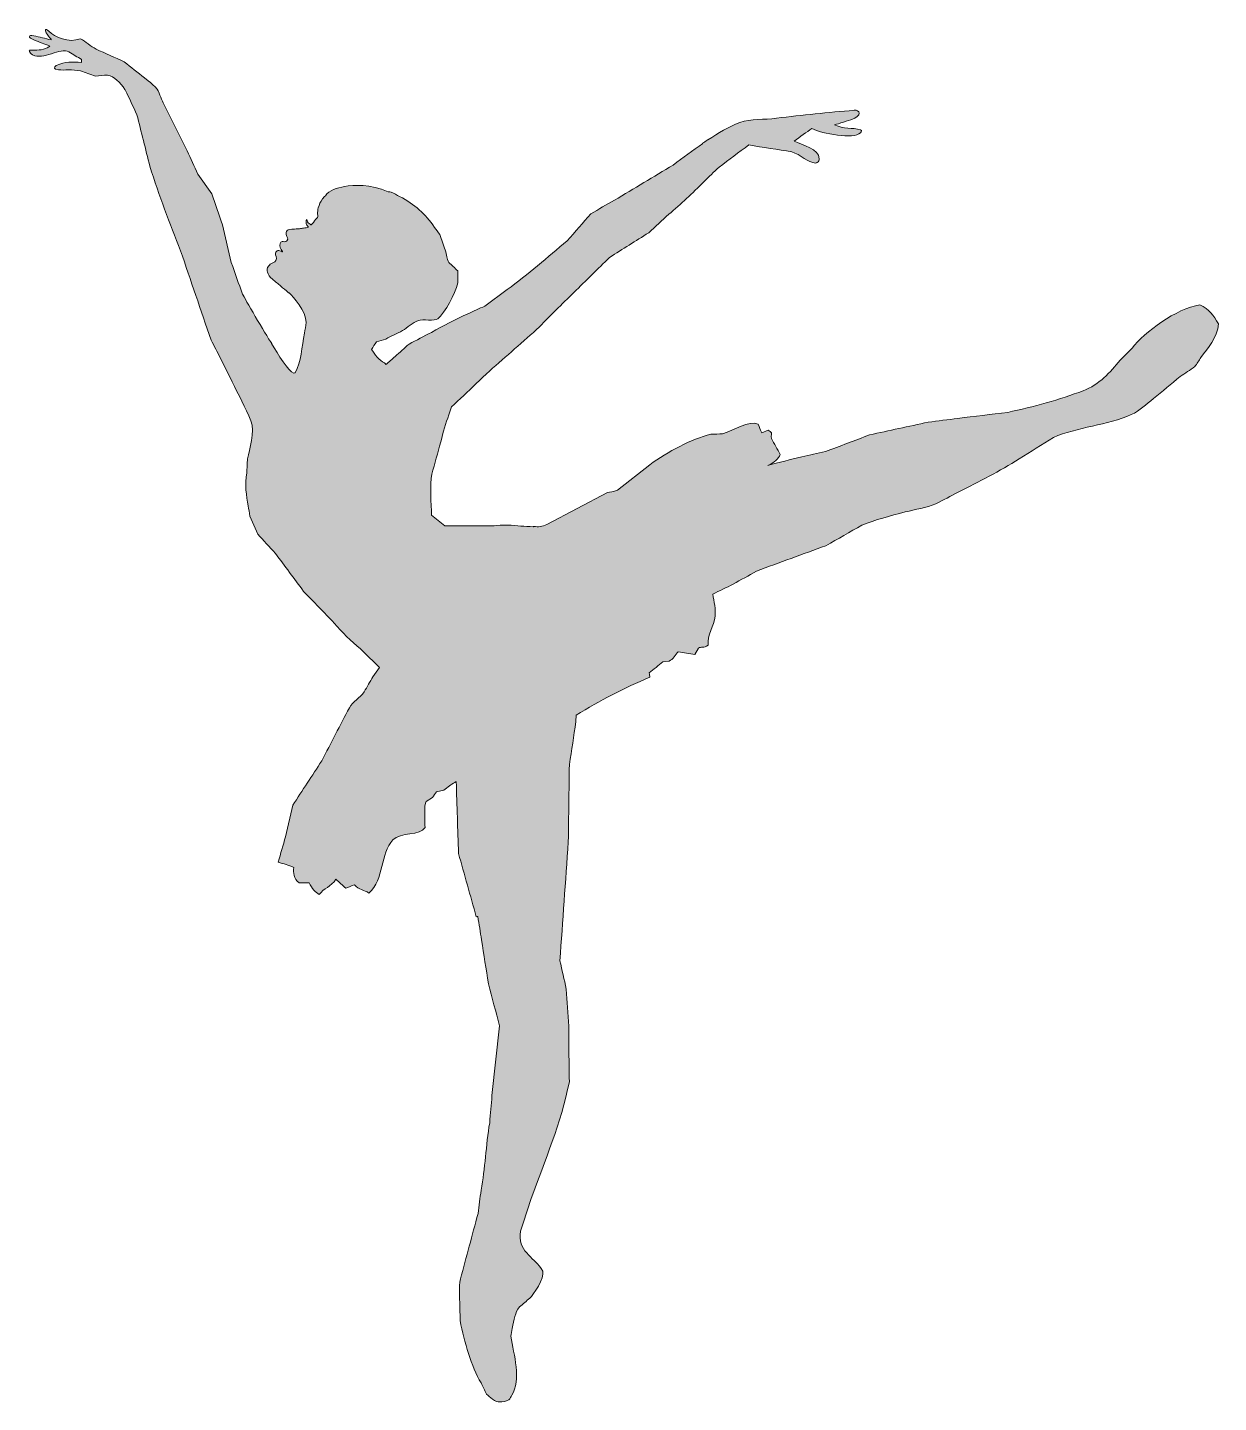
# Model space of a CAD drawing. Header units: inches. Extents: x 6.4 to 73.6, y -78.8 to -1.3.
import ezdxf

# ---------------------------------------------------------------- set-up
doc = ezdxf.new("R2010")
doc.units = ezdxf.units.IN
doc.header["$MEASUREMENT"] = 0
doc.layers.add('Layer 1', color=7, linetype='Continuous')

msp = doc.modelspace()

# ---------------------------------------------------------------- hatches: boundary and pattern name
at = {"layer": 'Layer 1'}
h = msp.add_hatch(color=7, dxfattribs=at)
h.dxf.hatch_style = 2
edge = h.paths.add_edge_path()
edge.add_spline(control_points=[(6.611, -2.534), (6.411, -2.508), (6.46, -2.569), (6.548, -2.697), (6.592, -2.73), (6.634, -2.763), (6.677, -2.794), (7.262, -3.108), (8.244, -2.355), (8.723, -2.632), (8.963, -2.773), (9.2, -2.914), (9.437, -3.055), (9.437, -3.055), (9.437, -3.216), (9.437, -3.216), (8.887, -3.199), (8.549, -3.142), (8.009, -3.39), (7.872, -3.479), (7.812, -3.606), (8.139, -3.639), (8.467, -3.671), (8.929, -3.6), (9.374, -3.703), (9.656, -3.802), (9.936, -3.9), (10.217, -3.997), (10.446, -3.975), (10.673, -3.954), (10.902, -3.932), (11.281, -4.01), (11.599, -4.364), (11.884, -4.746), (11.883, -4.754), (11.883, -4.763), (11.881, -4.772), (11.888, -4.772), (11.894, -4.772), (11.902, -4.774), (12.121, -5.239), (12.34, -5.707), (12.56, -6.173), (12.801, -7.14), (13.045, -8.11), (13.288, -9.077), (13.802, -10.749), (14.413, -12.283), (15.019, -13.84), (15.59, -15.518), (16.164, -17.197), (16.736, -18.875), (16.912, -19.213), (17.088, -19.552), (17.264, -19.89), (17.264, -19.89), (17.923, -21.235), (17.923, -21.235), (18.283, -21.942), (18.678, -22.684), (18.98, -23.437), (19.23, -24.058), (18.9, -25.029), (18.793, -25.568), (18.781, -25.834), (18.766, -26.101), (18.752, -26.369), (18.646, -27.031), (18.715, -27.653), (18.837, -28.228), (18.867, -28.419), (18.895, -28.61), (18.923, -28.801), (18.923, -28.801), (19.368, -29.816), (19.368, -29.816), (19.7, -30.178), (20.035, -30.54), (20.369, -30.903), (20.898, -31.619), (21.427, -32.334), (21.956, -33.048), (22.533, -33.644), (23.11, -34.241), (23.688, -34.837), (24.102, -35.351), (24.643, -35.864), (25.16, -36.282), (25.52, -36.634), (25.881, -36.987), (26.241, -37.341), (26.241, -37.341), (25.864, -37.862), (25.864, -37.862), (25.702, -38.146), (25.539, -38.429), (25.376, -38.714), (25.127, -39.052), (24.747, -39.273), (24.538, -39.607), (24.02, -40.607), (23.502, -41.606), (22.985, -42.606), (22.438, -43.441), (21.891, -44.275), (21.344, -45.109), (21.344, -45.109), (20.938, -46.883), (20.938, -46.883), (20.801, -47.361), (20.665, -47.84), (20.528, -48.318), (20.825, -48.446), (21.111, -48.434), (21.4, -48.628), (21.387, -48.923), (21.371, -49.242), (21.707, -49.488), (21.707, -49.488), (22.269, -49.478), (22.269, -49.478), (22.438, -49.822), (22.618, -50.009), (22.843, -50.142), (23.081, -49.802), (23.509, -49.693), (23.784, -49.28), (23.967, -49.449), (24.15, -49.619), (24.333, -49.787), (24.498, -49.721), (24.661, -49.656), (24.825, -49.587), (25.082, -49.907), (25.376, -49.855), (25.643, -50.067), (26.511, -49.268), (26.275, -47.847), (26.993, -47.062), (27.416, -46.598), (28.534, -46.848), (28.812, -46.365), (28.795, -46.102), (28.744, -45.07), (28.864, -44.89), (28.864, -44.89), (29.232, -44.669), (29.232, -44.669), (29.306, -44.564), (29.384, -44.457), (29.461, -44.35), (29.461, -44.35), (29.864, -44.253), (29.864, -44.253), (29.864, -44.253), (30.253, -43.964), (30.253, -43.964), (30.347, -43.891), (30.456, -43.831), (30.566, -43.773), (30.61, -45.124), (30.653, -46.473), (30.694, -47.823), (31.028, -49.015), (31.362, -50.207), (31.697, -51.399), (31.724, -51.393), (31.753, -51.389), (31.782, -51.384), (31.853, -51.822), (31.926, -52.261), (31.996, -52.7), (32.125, -53.525), (32.253, -54.35), (32.382, -55.175), (32.592, -55.965), (32.802, -56.756), (33.011, -57.549), (33.011, -57.549), (32.583, -61.482), (32.583, -61.482), (32.539, -61.992), (32.497, -62.502), (32.453, -63.011), (32.233, -64.306), (32.209, -65.586), (31.967, -66.817), (31.909, -67.257), (31.853, -67.694), (31.796, -68.131), (31.467, -69.357), (31.138, -70.583), (30.808, -71.809), (30.705, -72.304), (30.765, -72.813), (30.765, -73.352), (30.765, -73.352), (30.781, -74.169), (30.781, -74.169), (31.039, -75.399), (31.411, -76.733), (31.967, -77.687), (32.072, -77.894), (32.177, -78.107), (32.283, -78.316), (32.283, -78.316), (32.677, -78.73), (32.941, -78.758), (33.205, -78.787), (33.449, -78.687), (33.54, -78.631), (33.631, -78.574), (33.647, -78.459), (33.698, -78.373), (34.255, -77.53), (33.811, -76.082), (33.655, -75.054), (33.679, -74.908), (33.703, -74.76), (33.725, -74.612), (33.834, -74.093), (33.878, -73.743), (34.128, -73.396), (34.327, -73.229), (34.528, -73.062), (34.726, -72.895), (34.914, -72.744), (35.554, -71.765), (35.456, -71.38), (35.409, -71.312), (35.363, -71.245), (35.315, -71.179), (34.967, -70.626), (33.97, -70.214), (34.198, -69.133), (34.399, -68.518), (34.598, -67.903), (34.799, -67.288), (35.561, -65.127), (36.465, -63.077), (36.946, -60.696), (36.937, -60.046), (36.926, -59.399), (36.915, -58.75), (36.915, -58.75), (36.915, -57.562), (36.915, -57.562), (36.869, -56.867), (36.822, -56.172), (36.774, -55.474), (36.653, -54.94), (36.534, -54.406), (36.415, -53.873), (36.575, -51.638), (36.731, -49.402), (36.888, -47.165), (36.906, -45.716), (36.926, -44.267), (36.946, -42.817), (37.087, -42.015), (37.186, -41.221), (37.317, -40.385), (37.317, -40.385), (37.329, -40.023), (37.329, -40.023), (38.665, -39.224), (40.03, -38.478), (41.493, -37.895), (41.479, -37.814), (41.462, -37.732), (41.448, -37.649), (41.705, -37.438), (41.964, -37.226), (42.222, -37.017), (42.222, -37.017), (42.57, -36.976), (42.57, -36.976), (42.809, -36.894), (42.944, -36.603), (43.09, -36.448), (43.401, -36.503), (43.714, -36.557), (44.026, -36.612), (44.026, -36.612), (44.233, -36.248), (44.233, -36.248), (44.354, -36.158), (44.539, -36.251), (44.77, -36.082), (44.714, -35.513), (45.101, -34.989), (45.166, -34.454), (45.213, -34.071), (45.1, -33.626), (45.042, -33.198), (45.422, -33.013), (45.803, -32.83), (46.184, -32.647), (46.623, -32.4), (47.061, -32.151), (47.5, -31.904), (48.807, -31.427), (50.113, -30.952), (51.42, -30.473), (52.097, -30.087), (52.774, -29.701), (53.45, -29.314), (54.199, -29.016), (55.039, -28.785), (55.879, -28.572), (56.481, -28.419), (57.075, -28.336), (57.611, -28.115), (58.037, -27.894), (58.459, -27.675), (58.884, -27.456), (60.066, -26.853), (61.212, -26.27), (62.318, -25.583), (62.961, -25.178), (63.605, -24.772), (64.248, -24.367), (65.569, -23.797), (67.32, -23.662), (68.639, -23.08), (69.133, -22.861), (69.49, -22.49), (69.885, -22.179), (70.388, -21.764), (70.894, -21.35), (71.4, -20.933), (71.677, -20.749), (71.952, -20.562), (72.228, -20.376), (72.345, -20.204), (72.457, -20.033), (72.572, -19.861), (72.946, -19.331), (73.49, -18.764), (73.56, -17.959), (73.271, -17.475), (73.033, -17.145), (72.514, -16.887), (71.15, -17.103), (69.403, -18.437), (68.683, -19.333), (68.683, -19.333), (68.011, -20.004), (68.011, -20.004), (67.444, -20.705), (66.842, -21.389), (65.921, -21.734), (64.611, -22.228), (63.121, -22.658), (61.673, -22.952), (60.736, -23.065), (59.795, -23.18), (58.856, -23.295), (58.297, -23.366), (57.741, -23.437), (57.183, -23.508), (56.083, -23.746), (54.98, -23.985), (53.879, -24.223), (53.049, -24.538), (52.22, -24.853), (51.39, -25.168), (50.946, -25.262), (50.502, -25.358), (50.062, -25.454), (49.417, -25.618), (48.775, -25.774), (48.147, -25.944), (48.481, -25.797), (48.767, -25.578), (48.841, -25.321), (48.674, -25.02), (48.508, -24.72), (48.341, -24.42), (48.306, -24.268), (48.417, -24.126), (48.278, -24.027), (48.278, -24.027), (48.152, -23.951), (48.152, -23.951), (48.152, -23.951), (47.806, -24.104), (47.806, -24.104), (47.687, -23.885), (47.694, -23.824), (47.605, -23.612), (47.05, -23.399), (46.27, -23.976), (45.591, -24.156), (45.371, -24.168), (45.15, -24.18), (44.928, -24.191), (43.803, -24.473), (42.513, -25.148), (41.487, -25.908), (41.487, -25.908), (39.658, -27.348), (39.658, -27.348), (39.423, -27.431), (39.247, -27.466), (39.098, -27.474), (39.098, -27.474), (35.669, -29.268), (35.669, -29.268), (35.415, -29.403), (35.172, -29.425), (34.955, -29.382), (34.937, -29.389), (34.919, -29.394), (34.902, -29.402), (34.673, -29.392), (34.443, -29.382), (34.213, -29.372), (33.804, -29.308), (33.093, -29.281), (32.697, -29.344), (31.772, -29.348), (30.848, -29.354), (29.922, -29.358), (29.674, -29.158), (29.427, -28.958), (29.179, -28.757), (29.168, -28.119), (29.059, -27.028), (29.193, -26.439), (29.36, -25.834), (29.527, -25.23), (29.694, -24.623), (29.836, -24.067), (29.965, -23.575), (30.151, -23.093), (30.2, -22.945), (30.244, -22.798), (30.293, -22.651), (30.756, -22.217), (31.219, -21.782), (31.681, -21.35), (31.876, -21.158), (32.072, -20.968), (32.267, -20.777), (33.212, -19.946), (34.155, -19.117), (35.1, -18.287), (35.462, -17.921), (35.826, -17.554), (36.188, -17.188), (36.865, -16.524), (37.54, -15.862), (38.218, -15.199), (38.551, -14.87), (38.886, -14.541), (39.218, -14.212), (39.952, -13.749), (40.687, -13.287), (41.422, -12.824), (41.799, -12.477), (42.175, -12.128), (42.551, -11.781), (43.243, -11.222), (43.897, -10.59), (44.525, -9.963), (44.816, -9.674), (45.098, -9.394), (45.401, -9.124), (45.953, -8.711), (46.504, -8.293), (47.064, -7.875), (47.876, -8.004), (48.687, -8.131), (49.502, -8.262), (49.957, -8.403), (50.419, -8.894), (50.839, -8.893), (50.911, -8.886), (50.856, -8.898), (50.924, -8.873), (51.016, -8.81), (51.04, -8.742), (51.028, -8.651), (51.051, -8.1), (50.069, -7.89), (49.632, -7.656), (49.952, -7.398), (50.342, -7.162), (50.624, -6.944), (51.201, -7.243), (52.994, -7.582), (53.359, -7.183), (53.43, -7.105), (53.473, -7.072), (53.367, -7.018), (52.903, -6.884), (52.416, -6.991), (51.911, -6.744), (51.911, -6.744), (52.523, -6.542), (52.82, -6.453), (53.523, -6.212), (53.308, -5.876), (53.01, -5.921), (51.543, -6.039), (50.083, -6.183), (48.633, -6.37), (47.952, -6.459), (47.204, -6.379), (46.56, -6.614), (45.926, -6.844), (45.349, -7.22), (44.764, -7.585), (44.763, -7.584), (44.762, -7.584), (44.76, -7.584), (44.748, -7.591), (44.739, -7.599), (44.729, -7.606), (44.637, -7.662), (44.55, -7.719), (44.458, -7.775), (44.462, -7.781), (44.466, -7.788), (44.47, -7.794), (43.912, -8.197), (43.352, -8.601), (42.795, -9.006), (41.694, -9.668), (40.592, -10.331), (39.492, -10.994), (39.047, -11.246), (38.604, -11.499), (38.161, -11.751), (37.717, -12.262), (37.273, -12.771), (36.831, -13.282), (35.711, -14.199), (34.622, -15.183), (33.441, -16.028), (33.441, -16.028), (32.182, -16.958), (32.182, -16.958), (31.862, -17.105), (31.544, -17.253), (31.224, -17.4), (30.531, -17.706), (29.807, -18.071), (29.164, -18.445), (28.745, -18.665), (28.324, -18.884), (27.906, -19.103), (27.644, -19.336), (27.382, -19.571), (27.12, -19.804), (26.948, -19.952), (26.775, -20.099), (26.604, -20.248), (26.575, -20.219), (26.547, -20.19), (26.519, -20.161), (26.241, -20.029), (25.946, -19.669), (25.79, -19.404), (25.88, -19.26), (25.971, -19.117), (26.061, -18.975), (26.237, -18.921), (26.412, -18.87), (26.59, -18.817), (26.905, -18.661), (27.219, -18.502), (27.534, -18.345), (27.824, -18.166), (28.091, -17.9), (28.435, -17.773), (28.665, -17.687), (29.372, -17.818), (29.522, -17.687), (29.95, -17.32), (30.497, -16.282), (30.665, -15.656), (30.661, -15.429), (30.657, -15.199), (30.652, -14.97), (30.485, -14.813), (30.318, -14.656), (30.151, -14.498), (30.012, -14.301), (30.035, -14.065), (29.951, -13.797), (29.845, -13.506), (29.741, -13.215), (29.637, -12.925), (29.541, -12.791), (29.446, -12.658), (29.35, -12.524), (28.813, -11.763), (28.239, -11.218), (27.375, -10.78), (27.219, -10.699), (27.062, -10.618), (26.905, -10.536), (26.844, -10.531), (26.785, -10.524), (26.724, -10.518), (25.733, -10.063), (24.78, -10.126), (24.265, -10.22), (23.848, -10.283), (23.388, -10.425), (23.188, -10.743), (23.125, -10.795), (23.068, -10.852), (23.026, -10.916), (22.915, -11.079), (22.833, -11.251), (22.789, -11.422), (22.759, -11.528), (22.743, -11.654), (22.746, -11.763), (22.748, -11.812), (22.773, -11.876), (22.763, -11.924), (22.753, -11.975), (22.669, -12.026), (22.626, -12.077), (22.567, -12.152), (22.454, -12.335), (22.389, -12.38), (22.382, -12.379), (22.376, -12.378), (22.369, -12.376), (22.317, -12.349), (22.211, -12.28), (22.181, -12.213), (22.166, -12.177), (22.169, -12.103), (22.128, -12.085), (22.079, -12.123), (22.092, -12.308), (22.121, -12.364), (22.149, -12.417), (22.195, -12.462), (22.239, -12.502), (22.239, -12.507), (22.238, -12.514), (22.238, -12.519), (22.15, -12.551), (22.047, -12.548), (21.956, -12.56), (21.877, -12.568), (21.805, -12.596), (21.729, -12.601), (21.607, -12.61), (21.482, -12.615), (21.362, -12.627), (21.293, -12.633), (21.075, -12.615), (21.025, -12.706), (20.987, -12.774), (20.97, -12.861), (20.978, -12.933), (20.995, -13.089), (21.131, -13.116), (21.02, -13.28), (20.945, -13.389), (20.823, -13.289), (20.742, -13.316), (20.697, -13.332), (20.651, -13.393), (20.636, -13.424), (20.56, -13.576), (20.655, -13.722), (20.771, -13.887), (20.771, -13.887), (20.763, -13.894), (20.763, -13.894), (20.761, -13.896), (20.758, -13.896), (20.756, -13.896), (20.713, -13.868), (20.664, -13.85), (20.622, -13.842), (20.581, -13.832), (20.549, -13.826), (20.512, -13.826), (20.451, -13.824), (20.386, -13.911), (20.372, -13.958), (20.327, -14.117), (20.503, -14.215), (20.395, -14.399), (20.339, -14.5), (20.194, -14.528), (20.113, -14.573), (20.075, -14.597), (19.988, -14.7), (19.947, -14.764), (19.945, -14.768), (19.944, -14.769), (19.941, -14.773), (19.932, -14.787), (19.924, -14.803), (19.921, -14.809), (19.921, -14.81), (19.922, -14.81), (19.922, -14.813), (19.901, -14.865), (19.892, -14.944), (19.922, -15.042), (19.95, -15.176), (20.051, -15.323), (20.198, -15.441), (20.362, -15.572), (20.519, -15.711), (20.682, -15.838), (20.685, -15.848), (20.69, -15.858), (20.7, -15.865), (20.771, -15.918), (20.96, -16.076), (21.113, -16.204), (21.125, -16.206), (21.135, -16.214), (21.146, -16.217), (21.36, -16.436), (22.095, -17.246), (22.109, -17.888), (22.077, -18.089), (22.044, -18.288), (22.013, -18.488), (21.862, -19.271), (21.818, -20.099), (21.483, -20.719), (21.46, -20.728), (21.437, -20.739), (21.414, -20.749), (21.096, -20.643), (20.512, -19.674), (20.156, -19.078), (20.157, -19.078), (20.166, -19.077), (20.166, -19.077), (19.77, -18.498), (18.63, -16.497), (18.513, -16.291), (18.302, -15.699), (18.089, -15.106), (17.879, -14.512), (17.879, -14.512), (17.393, -12.382), (17.393, -12.382), (17.189, -11.799), (16.983, -11.218), (16.777, -10.636), (16.777, -10.636), (15.991, -9.521), (15.991, -9.521), (15.791, -9.082), (15.59, -8.643), (15.391, -8.205), (15.391, -8.205), (14.145, -5.716), (14.145, -5.716), (14.008, -5.445), (13.891, -5.136), (13.764, -4.832), (13.636, -4.573), (12.981, -4.083), (12.981, -4.083), (12.6, -3.788), (12.22, -3.493), (11.844, -3.184), (11.311, -2.947), (10.782, -2.706), (10.252, -2.469), (9.944, -2.315), (9.668, -2.039), (9.374, -1.886), (8.71, -2.144), (7.926, -1.797), (7.587, -1.461), (7.386, -1.251), (7.336, -1.432), (7.489, -1.626), (7.642, -1.82), (7.642, -1.82), (7.716, -1.918), (7.716, -1.918), (7.716, -1.951), (7.716, -1.951), (7.392, -1.874), (7.053, -1.787), (6.743, -1.723), (6.433, -1.659), (6.385, -1.803), (6.743, -1.951), (7.1, -2.099), (7.322, -2.157), (7.651, -2.307), (7.63, -2.316), (7.607, -2.329), (7.587, -2.341), (7.356, -2.503), (7.02, -2.543), (6.611, -2.534)], knot_values=[0, 0, 0, 0, 1, 1, 1, 2, 2, 2, 3, 3, 3, 4, 4, 4, 5, 5, 5, 6, 6, 6, 7, 7, 7, 8, 8, 8, 9, 9, 9, 10, 10, 10, 11, 11, 11, 12, 12, 12, 13, 13, 13, 14, 14, 14, 15, 15, 15, 16, 16, 16, 17, 17, 17, 18, 18, 18, 19, 19, 19, 20, 20, 20, 21, 21, 21, 22, 22, 22, 23, 23, 23, 24, 24, 24, 25, 25, 25, 26, 26, 26, 27, 27, 27, 28, 28, 28, 29, 29, 29, 30, 30, 30, 31, 31, 31, 32, 32, 32, 33, 33, 33, 34, 34, 34, 35, 35, 35, 36, 36, 36, 37, 37, 37, 38, 38, 38, 39, 39, 39, 40, 40, 40, 41, 41, 41, 42, 42, 42, 43, 43, 43, 44, 44, 44, 45, 45, 45, 46, 46, 46, 47, 47, 47, 48, 48, 48, 49, 49, 49, 50, 50, 50, 51, 51, 51, 52, 52, 52, 53, 53, 53, 54, 54, 54, 55, 55, 55, 56, 56, 56, 57, 57, 57, 58, 58, 58, 59, 59, 59, 60, 60, 60, 61, 61, 61, 62, 62, 62, 63, 63, 63, 64, 64, 64, 65, 65, 65, 66, 66, 66, 67, 67, 67, 68, 68, 68, 69, 69, 69, 70, 70, 70, 71, 71, 71, 72, 72, 72, 73, 73, 73, 74, 74, 74, 75, 75, 75, 76, 76, 76, 77, 77, 77, 78, 78, 78, 79, 79, 79, 80, 80, 80, 81, 81, 81, 82, 82, 82, 83, 83, 83, 84, 84, 84, 85, 85, 85, 86, 86, 86, 87, 87, 87, 88, 88, 88, 89, 89, 89, 90, 90, 90, 91, 91, 91, 92, 92, 92, 93, 93, 93, 94, 94, 94, 95, 95, 95, 96, 96, 96, 97, 97, 97, 98, 98, 98, 99, 99, 99, 100, 100, 100, 101, 101, 101, 102, 102, 102, 103, 103, 103, 104, 104, 104, 105, 105, 105, 106, 106, 106, 107, 107, 107, 108, 108, 108, 109, 109, 109, 110, 110, 110, 111, 111, 111, 112, 112, 112, 113, 113, 113, 114, 114, 114, 115, 115, 115, 116, 116, 116, 117, 117, 117, 118, 118, 118, 119, 119, 119, 120, 120, 120, 121, 121, 121, 122, 122, 122, 123, 123, 123, 124, 124, 124, 125, 125, 125, 126, 126, 126, 127, 127, 127, 128, 128, 128, 129, 129, 129, 130, 130, 130, 131, 131, 131, 132, 132, 132, 133, 133, 133, 134, 134, 134, 135, 135, 135, 136, 136, 136, 137, 137, 137, 138, 138, 138, 139, 139, 139, 140, 140, 140, 141, 141, 141, 142, 142, 142, 143, 143, 143, 144, 144, 144, 145, 145, 145, 146, 146, 146, 147, 147, 147, 148, 148, 148, 149, 149, 149, 150, 150, 150, 151, 151, 151, 152, 152, 152, 153, 153, 153, 154, 154, 154, 155, 155, 155, 156, 156, 156, 157, 157, 157, 158, 158, 158, 159, 159, 159, 160, 160, 160, 161, 161, 161, 162, 162, 162, 163, 163, 163, 164, 164, 164, 165, 165, 165, 166, 166, 166, 167, 167, 167, 168, 168, 168, 169, 169, 169, 170, 170, 170, 171, 171, 171, 172, 172, 172, 173, 173, 173, 174, 174, 174, 175, 175, 175, 176, 176, 176, 177, 177, 177, 178, 178, 178, 179, 179, 179, 180, 180, 180, 181, 181, 181, 182, 182, 182, 183, 183, 183, 184, 184, 184, 185, 185, 185, 186, 186, 186, 187, 187, 187, 188, 188, 188, 189, 189, 189, 190, 190, 190, 191, 191, 191, 192, 192, 192, 193, 193, 193, 194, 194, 194, 195, 195, 195, 196, 196, 196, 197, 197, 197, 198, 198, 198, 199, 199, 199, 200, 200, 200, 201, 201, 201, 202, 202, 202, 203, 203, 203, 204, 204, 204, 205, 205, 205, 206, 206, 206, 207, 207, 207, 208, 208, 208, 209, 209, 209, 210, 210, 210, 211, 211, 211, 212, 212, 212, 213, 213, 213, 214, 214, 214, 215, 215, 215, 216, 216, 216, 217, 217, 217, 218, 218, 218, 219, 219, 219, 220, 220, 220, 221, 221, 221, 222, 222, 222, 223, 223, 223, 224, 224, 224, 225, 225, 225, 226, 226, 226, 227, 227, 227, 228, 228, 228, 229, 229, 229, 230, 230, 230, 231, 231, 231, 232, 232, 232, 233, 233, 233, 234, 234, 234, 235, 235, 235, 236, 236, 236, 237, 237, 237, 238, 238, 238, 239, 239, 239, 240, 240, 240, 241, 241, 241, 242, 242, 242, 243, 243, 243, 244, 244, 244, 245, 245, 245, 246, 246, 246, 247, 247, 247, 248, 248, 248, 249, 249, 249, 250, 250, 250, 251, 251, 251, 252, 252, 252, 253, 253, 253, 254, 254, 254, 255, 255, 255, 256, 256, 256, 257, 257, 257, 258, 258, 258, 259, 259, 259, 260, 260, 260, 261, 261, 261, 262, 262, 262, 263, 263, 263, 264, 264, 264, 265, 265, 265, 266, 266, 266, 267, 267, 267, 268, 268, 268, 269, 269, 269, 269], degree=3, periodic=1)

# ---------------------------------------------------------------- linework, layer by layer
at = {"layer": 'Layer 1', "lineweight": 0}
msp.add_open_spline([(6.611, -2.534), (6.411, -2.508), (6.46, -2.569), (6.548, -2.697), (6.592, -2.73), (6.634, -2.763), (6.677, -2.794), (7.262, -3.108), (8.244, -2.355), (8.723, -2.632), (8.963, -2.773), (9.2, -2.914), (9.437, -3.055), (9.437, -3.055), (9.437, -3.216), (9.437, -3.216), (8.887, -3.199), (8.549, -3.142), (8.009, -3.39), (7.872, -3.479), (7.812, -3.606), (8.139, -3.639), (8.467, -3.671), (8.929, -3.6), (9.374, -3.703), (9.656, -3.802), (9.936, -3.9), (10.217, -3.997), (10.446, -3.975), (10.673, -3.954), (10.902, -3.932), (11.281, -4.01), (11.599, -4.364), (11.884, -4.746), (11.883, -4.754), (11.883, -4.763), (11.881, -4.772), (11.888, -4.772), (11.894, -4.772), (11.902, -4.774), (12.121, -5.239), (12.34, -5.707), (12.56, -6.173), (12.801, -7.14), (13.045, -8.11), (13.288, -9.077), (13.802, -10.749), (14.413, -12.283), (15.019, -13.84), (15.59, -15.518), (16.164, -17.197), (16.736, -18.875), (16.912, -19.213), (17.088, -19.552), (17.264, -19.89), (17.264, -19.89), (17.923, -21.235), (17.923, -21.235), (18.283, -21.942), (18.678, -22.684), (18.98, -23.437), (19.23, -24.058), (18.9, -25.029), (18.793, -25.568), (18.781, -25.834), (18.766, -26.101), (18.752, -26.369), (18.646, -27.031), (18.715, -27.653), (18.837, -28.228), (18.867, -28.419), (18.895, -28.61), (18.923, -28.801), (18.923, -28.801), (19.368, -29.816), (19.368, -29.816), (19.7, -30.178), (20.035, -30.54), (20.369, -30.903), (20.898, -31.619), (21.427, -32.334), (21.956, -33.048), (22.533, -33.644), (23.11, -34.241), (23.688, -34.837), (24.102, -35.351), (24.643, -35.864), (25.16, -36.282), (25.52, -36.634), (25.881, -36.987), (26.241, -37.341), (26.241, -37.341), (25.864, -37.862), (25.864, -37.862), (25.702, -38.146), (25.539, -38.429), (25.376, -38.714), (25.127, -39.052), (24.747, -39.273), (24.538, -39.607), (24.02, -40.607), (23.502, -41.606), (22.985, -42.606), (22.438, -43.441), (21.891, -44.275), (21.344, -45.109), (21.344, -45.109), (20.938, -46.883), (20.938, -46.883), (20.801, -47.361), (20.665, -47.84), (20.528, -48.318), (20.825, -48.446), (21.111, -48.434), (21.4, -48.628), (21.387, -48.923), (21.371, -49.242), (21.707, -49.488), (21.707, -49.488), (22.269, -49.478), (22.269, -49.478), (22.438, -49.822), (22.618, -50.009), (22.843, -50.142), (23.081, -49.802), (23.509, -49.693), (23.784, -49.28), (23.967, -49.449), (24.15, -49.619), (24.333, -49.787), (24.498, -49.721), (24.661, -49.656), (24.825, -49.587), (25.082, -49.907), (25.376, -49.855), (25.643, -50.067), (26.511, -49.268), (26.275, -47.847), (26.993, -47.062), (27.416, -46.598), (28.534, -46.848), (28.812, -46.365), (28.795, -46.102), (28.744, -45.07), (28.864, -44.89), (28.864, -44.89), (29.232, -44.669), (29.232, -44.669), (29.306, -44.564), (29.384, -44.457), (29.461, -44.35), (29.461, -44.35), (29.864, -44.253), (29.864, -44.253), (29.864, -44.253), (30.253, -43.964), (30.253, -43.964), (30.347, -43.891), (30.456, -43.831), (30.566, -43.773), (30.61, -45.124), (30.653, -46.473), (30.694, -47.823), (31.028, -49.015), (31.362, -50.207), (31.697, -51.399), (31.724, -51.393), (31.753, -51.389), (31.782, -51.384), (31.853, -51.822), (31.926, -52.261), (31.996, -52.7), (32.125, -53.525), (32.253, -54.35), (32.382, -55.175), (32.592, -55.965), (32.802, -56.756), (33.011, -57.549), (33.011, -57.549), (32.583, -61.482), (32.583, -61.482), (32.539, -61.992), (32.497, -62.502), (32.453, -63.011), (32.233, -64.306), (32.209, -65.586), (31.967, -66.817), (31.909, -67.257), (31.853, -67.694), (31.796, -68.131), (31.467, -69.357), (31.138, -70.583), (30.808, -71.809), (30.705, -72.304), (30.765, -72.813), (30.765, -73.352), (30.765, -73.352), (30.781, -74.169), (30.781, -74.169), (31.039, -75.399), (31.411, -76.733), (31.967, -77.687), (32.072, -77.894), (32.177, -78.107), (32.283, -78.316), (32.283, -78.316), (32.677, -78.73), (32.941, -78.758), (33.205, -78.787), (33.449, -78.687), (33.54, -78.631), (33.631, -78.574), (33.647, -78.459), (33.698, -78.373), (34.255, -77.53), (33.811, -76.082), (33.655, -75.054), (33.679, -74.908), (33.703, -74.76), (33.725, -74.612), (33.834, -74.093), (33.878, -73.743), (34.128, -73.396), (34.327, -73.229), (34.528, -73.062), (34.726, -72.895), (34.914, -72.744), (35.554, -71.765), (35.456, -71.38), (35.409, -71.312), (35.363, -71.245), (35.315, -71.179), (34.967, -70.626), (33.97, -70.214), (34.198, -69.133), (34.399, -68.518), (34.598, -67.903), (34.799, -67.288), (35.561, -65.127), (36.465, -63.077), (36.946, -60.696), (36.937, -60.046), (36.926, -59.399), (36.915, -58.75), (36.915, -58.75), (36.915, -57.562), (36.915, -57.562), (36.869, -56.867), (36.822, -56.172), (36.774, -55.474), (36.653, -54.94), (36.534, -54.406), (36.415, -53.873), (36.575, -51.638), (36.731, -49.402), (36.888, -47.165), (36.906, -45.716), (36.926, -44.267), (36.946, -42.817), (37.087, -42.015), (37.186, -41.221), (37.317, -40.385), (37.317, -40.385), (37.329, -40.023), (37.329, -40.023), (38.665, -39.224), (40.03, -38.478), (41.493, -37.895), (41.479, -37.814), (41.462, -37.732), (41.448, -37.649), (41.705, -37.438), (41.964, -37.226), (42.222, -37.017), (42.222, -37.017), (42.57, -36.976), (42.57, -36.976), (42.809, -36.894), (42.944, -36.603), (43.09, -36.448), (43.401, -36.503), (43.714, -36.557), (44.026, -36.612), (44.026, -36.612), (44.233, -36.248), (44.233, -36.248), (44.354, -36.158), (44.539, -36.251), (44.77, -36.082), (44.714, -35.513), (45.101, -34.989), (45.166, -34.454), (45.213, -34.071), (45.1, -33.626), (45.042, -33.198), (45.422, -33.013), (45.803, -32.83), (46.184, -32.647), (46.623, -32.4), (47.061, -32.151), (47.5, -31.904), (48.807, -31.427), (50.113, -30.952), (51.42, -30.473), (52.097, -30.087), (52.774, -29.701), (53.45, -29.314), (54.199, -29.016), (55.039, -28.785), (55.879, -28.572), (56.481, -28.419), (57.075, -28.336), (57.611, -28.115), (58.037, -27.894), (58.459, -27.675), (58.884, -27.456), (60.066, -26.853), (61.212, -26.27), (62.318, -25.583), (62.961, -25.178), (63.605, -24.772), (64.248, -24.367), (65.569, -23.797), (67.32, -23.662), (68.639, -23.08), (69.133, -22.861), (69.49, -22.49), (69.885, -22.179), (70.388, -21.764), (70.894, -21.35), (71.4, -20.933), (71.677, -20.749), (71.952, -20.562), (72.228, -20.376), (72.345, -20.204), (72.457, -20.033), (72.572, -19.861), (72.946, -19.331), (73.49, -18.764), (73.56, -17.959), (73.271, -17.475), (73.033, -17.145), (72.514, -16.887), (71.15, -17.103), (69.403, -18.437), (68.683, -19.333), (68.683, -19.333), (68.011, -20.004), (68.011, -20.004), (67.444, -20.705), (66.842, -21.389), (65.921, -21.734), (64.611, -22.228), (63.121, -22.658), (61.673, -22.952), (60.736, -23.065), (59.795, -23.18), (58.856, -23.295), (58.297, -23.366), (57.741, -23.437), (57.183, -23.508), (56.083, -23.746), (54.98, -23.985), (53.879, -24.223), (53.049, -24.538), (52.22, -24.853), (51.39, -25.168), (50.946, -25.262), (50.502, -25.358), (50.062, -25.454), (49.417, -25.618), (48.775, -25.774), (48.147, -25.944), (48.481, -25.797), (48.767, -25.578), (48.841, -25.321), (48.674, -25.02), (48.508, -24.72), (48.341, -24.42), (48.306, -24.268), (48.417, -24.126), (48.278, -24.027), (48.278, -24.027), (48.152, -23.951), (48.152, -23.951), (48.152, -23.951), (47.806, -24.104), (47.806, -24.104), (47.687, -23.885), (47.694, -23.824), (47.605, -23.612), (47.05, -23.399), (46.27, -23.976), (45.591, -24.156), (45.371, -24.168), (45.15, -24.18), (44.928, -24.191), (43.803, -24.473), (42.513, -25.148), (41.487, -25.908), (41.487, -25.908), (39.658, -27.348), (39.658, -27.348), (39.423, -27.431), (39.247, -27.466), (39.098, -27.474), (39.098, -27.474), (35.669, -29.268), (35.669, -29.268), (35.415, -29.403), (35.172, -29.425), (34.955, -29.382), (34.937, -29.389), (34.919, -29.394), (34.902, -29.402), (34.673, -29.392), (34.443, -29.382), (34.213, -29.372), (33.804, -29.308), (33.093, -29.281), (32.697, -29.344), (31.772, -29.348), (30.848, -29.354), (29.922, -29.358), (29.674, -29.158), (29.427, -28.958), (29.179, -28.757), (29.168, -28.119), (29.059, -27.028), (29.193, -26.439), (29.36, -25.834), (29.527, -25.23), (29.694, -24.623), (29.836, -24.067), (29.965, -23.575), (30.151, -23.093), (30.2, -22.945), (30.244, -22.798), (30.293, -22.651), (30.756, -22.217), (31.219, -21.782), (31.681, -21.35), (31.876, -21.158), (32.072, -20.968), (32.267, -20.777), (33.212, -19.946), (34.155, -19.117), (35.1, -18.287), (35.462, -17.921), (35.826, -17.554), (36.188, -17.188), (36.865, -16.524), (37.54, -15.862), (38.218, -15.199), (38.551, -14.87), (38.886, -14.541), (39.218, -14.212), (39.952, -13.749), (40.687, -13.287), (41.422, -12.824), (41.799, -12.477), (42.175, -12.128), (42.551, -11.781), (43.243, -11.222), (43.897, -10.59), (44.525, -9.963), (44.816, -9.674), (45.098, -9.394), (45.401, -9.124), (45.953, -8.711), (46.504, -8.293), (47.064, -7.875), (47.876, -8.004), (48.687, -8.131), (49.502, -8.262), (49.957, -8.403), (50.419, -8.894), (50.839, -8.893), (50.911, -8.886), (50.856, -8.898), (50.924, -8.873), (51.016, -8.81), (51.04, -8.742), (51.028, -8.651), (51.051, -8.1), (50.069, -7.89), (49.632, -7.656), (49.952, -7.398), (50.342, -7.162), (50.624, -6.944), (51.201, -7.243), (52.994, -7.582), (53.359, -7.183), (53.43, -7.105), (53.473, -7.072), (53.367, -7.018), (52.903, -6.884), (52.416, -6.991), (51.911, -6.744), (51.911, -6.744), (52.523, -6.542), (52.82, -6.453), (53.523, -6.212), (53.308, -5.876), (53.01, -5.921), (51.543, -6.039), (50.083, -6.183), (48.633, -6.37), (47.952, -6.459), (47.204, -6.379), (46.56, -6.614), (45.926, -6.844), (45.349, -7.22), (44.764, -7.585), (44.763, -7.584), (44.762, -7.584), (44.76, -7.584), (44.748, -7.591), (44.739, -7.599), (44.729, -7.606), (44.637, -7.662), (44.55, -7.719), (44.458, -7.775), (44.462, -7.781), (44.466, -7.788), (44.47, -7.794), (43.912, -8.197), (43.352, -8.601), (42.795, -9.006), (41.694, -9.668), (40.592, -10.331), (39.492, -10.994), (39.047, -11.246), (38.604, -11.499), (38.161, -11.751), (37.717, -12.262), (37.273, -12.771), (36.831, -13.282), (35.711, -14.199), (34.622, -15.183), (33.441, -16.028), (33.441, -16.028), (32.182, -16.958), (32.182, -16.958), (31.862, -17.105), (31.544, -17.253), (31.224, -17.4), (30.531, -17.706), (29.807, -18.071), (29.164, -18.445), (28.745, -18.665), (28.324, -18.884), (27.906, -19.103), (27.644, -19.336), (27.382, -19.571), (27.12, -19.804), (26.948, -19.952), (26.775, -20.099), (26.604, -20.248), (26.575, -20.219), (26.547, -20.19), (26.519, -20.161), (26.241, -20.029), (25.946, -19.669), (25.79, -19.404), (25.88, -19.26), (25.971, -19.117), (26.061, -18.975), (26.237, -18.921), (26.412, -18.87), (26.59, -18.817), (26.905, -18.661), (27.219, -18.502), (27.534, -18.345), (27.824, -18.166), (28.091, -17.9), (28.435, -17.773), (28.665, -17.687), (29.372, -17.818), (29.522, -17.687), (29.95, -17.32), (30.497, -16.282), (30.665, -15.656), (30.661, -15.429), (30.657, -15.199), (30.652, -14.97), (30.485, -14.813), (30.318, -14.656), (30.151, -14.498), (30.012, -14.301), (30.035, -14.065), (29.951, -13.797), (29.845, -13.506), (29.741, -13.215), (29.637, -12.925), (29.541, -12.791), (29.446, -12.658), (29.35, -12.524), (28.813, -11.763), (28.239, -11.218), (27.375, -10.78), (27.219, -10.699), (27.062, -10.618), (26.905, -10.536), (26.844, -10.531), (26.785, -10.524), (26.724, -10.518), (25.733, -10.063), (24.78, -10.126), (24.265, -10.22), (23.848, -10.283), (23.388, -10.425), (23.188, -10.743), (23.125, -10.795), (23.068, -10.852), (23.026, -10.916), (22.915, -11.079), (22.833, -11.251), (22.789, -11.422), (22.759, -11.528), (22.743, -11.654), (22.746, -11.763), (22.748, -11.812), (22.773, -11.876), (22.763, -11.924), (22.753, -11.975), (22.669, -12.026), (22.626, -12.077), (22.567, -12.152), (22.454, -12.335), (22.389, -12.38), (22.382, -12.379), (22.376, -12.378), (22.369, -12.376), (22.317, -12.349), (22.211, -12.28), (22.181, -12.213), (22.166, -12.177), (22.169, -12.103), (22.128, -12.085), (22.079, -12.123), (22.092, -12.308), (22.121, -12.364), (22.149, -12.417), (22.195, -12.462), (22.239, -12.502), (22.239, -12.507), (22.238, -12.514), (22.238, -12.519), (22.15, -12.551), (22.047, -12.548), (21.956, -12.56), (21.877, -12.568), (21.805, -12.596), (21.729, -12.601), (21.607, -12.61), (21.482, -12.615), (21.362, -12.627), (21.293, -12.633), (21.075, -12.615), (21.025, -12.706), (20.987, -12.774), (20.97, -12.861), (20.978, -12.933), (20.995, -13.089), (21.131, -13.116), (21.02, -13.28), (20.945, -13.389), (20.823, -13.289), (20.742, -13.316), (20.697, -13.332), (20.651, -13.393), (20.636, -13.424), (20.56, -13.576), (20.655, -13.722), (20.771, -13.887), (20.771, -13.887), (20.763, -13.894), (20.763, -13.894), (20.761, -13.896), (20.758, -13.896), (20.756, -13.896), (20.713, -13.868), (20.664, -13.85), (20.622, -13.842), (20.581, -13.832), (20.549, -13.826), (20.512, -13.826), (20.451, -13.824), (20.386, -13.911), (20.372, -13.958), (20.327, -14.117), (20.503, -14.215), (20.395, -14.399), (20.339, -14.5), (20.194, -14.528), (20.113, -14.573), (20.075, -14.597), (19.988, -14.7), (19.947, -14.764), (19.945, -14.768), (19.944, -14.769), (19.941, -14.773), (19.932, -14.787), (19.924, -14.803), (19.921, -14.809), (19.921, -14.81), (19.922, -14.81), (19.922, -14.813), (19.901, -14.865), (19.892, -14.944), (19.922, -15.042), (19.95, -15.176), (20.051, -15.323), (20.198, -15.441), (20.362, -15.572), (20.519, -15.711), (20.682, -15.838), (20.685, -15.848), (20.69, -15.858), (20.7, -15.865), (20.771, -15.918), (20.96, -16.076), (21.113, -16.204), (21.125, -16.206), (21.135, -16.214), (21.146, -16.217), (21.36, -16.436), (22.095, -17.246), (22.109, -17.888), (22.077, -18.089), (22.044, -18.288), (22.013, -18.488), (21.862, -19.271), (21.818, -20.099), (21.483, -20.719), (21.46, -20.728), (21.437, -20.739), (21.414, -20.749), (21.096, -20.643), (20.512, -19.674), (20.156, -19.078), (20.157, -19.078), (20.166, -19.077), (20.166, -19.077), (19.77, -18.498), (18.63, -16.497), (18.513, -16.291), (18.302, -15.699), (18.089, -15.106), (17.879, -14.512), (17.879, -14.512), (17.393, -12.382), (17.393, -12.382), (17.189, -11.799), (16.983, -11.218), (16.777, -10.636), (16.777, -10.636), (15.991, -9.521), (15.991, -9.521), (15.791, -9.082), (15.59, -8.643), (15.391, -8.205), (15.391, -8.205), (14.145, -5.716), (14.145, -5.716), (14.008, -5.445), (13.891, -5.136), (13.764, -4.832), (13.636, -4.573), (12.981, -4.083), (12.981, -4.083), (12.6, -3.788), (12.22, -3.493), (11.844, -3.184), (11.311, -2.947), (10.782, -2.706), (10.252, -2.469), (9.944, -2.315), (9.668, -2.039), (9.374, -1.886), (8.71, -2.144), (7.926, -1.797), (7.587, -1.461), (7.386, -1.251), (7.336, -1.432), (7.489, -1.626), (7.642, -1.82), (7.642, -1.82), (7.716, -1.918), (7.716, -1.918), (7.716, -1.951), (7.716, -1.951), (7.392, -1.874), (7.053, -1.787), (6.743, -1.723), (6.433, -1.659), (6.385, -1.803), (6.743, -1.951), (7.1, -2.099), (7.322, -2.157), (7.651, -2.307), (7.63, -2.316), (7.607, -2.329), (7.587, -2.341), (7.356, -2.503), (7.02, -2.543), (6.611, -2.534)], degree=3, knots=[0, 0, 0, 0, 1, 1, 1, 2, 2, 2, 3, 3, 3, 4, 4, 4, 5, 5, 5, 6, 6, 6, 7, 7, 7, 8, 8, 8, 9, 9, 9, 10, 10, 10, 11, 11, 11, 12, 12, 12, 13, 13, 13, 14, 14, 14, 15, 15, 15, 16, 16, 16, 17, 17, 17, 18, 18, 18, 19, 19, 19, 20, 20, 20, 21, 21, 21, 22, 22, 22, 23, 23, 23, 24, 24, 24, 25, 25, 25, 26, 26, 26, 27, 27, 27, 28, 28, 28, 29, 29, 29, 30, 30, 30, 31, 31, 31, 32, 32, 32, 33, 33, 33, 34, 34, 34, 35, 35, 35, 36, 36, 36, 37, 37, 37, 38, 38, 38, 39, 39, 39, 40, 40, 40, 41, 41, 41, 42, 42, 42, 43, 43, 43, 44, 44, 44, 45, 45, 45, 46, 46, 46, 47, 47, 47, 48, 48, 48, 49, 49, 49, 50, 50, 50, 51, 51, 51, 52, 52, 52, 53, 53, 53, 54, 54, 54, 55, 55, 55, 56, 56, 56, 57, 57, 57, 58, 58, 58, 59, 59, 59, 60, 60, 60, 61, 61, 61, 62, 62, 62, 63, 63, 63, 64, 64, 64, 65, 65, 65, 66, 66, 66, 67, 67, 67, 68, 68, 68, 69, 69, 69, 70, 70, 70, 71, 71, 71, 72, 72, 72, 73, 73, 73, 74, 74, 74, 75, 75, 75, 76, 76, 76, 77, 77, 77, 78, 78, 78, 79, 79, 79, 80, 80, 80, 81, 81, 81, 82, 82, 82, 83, 83, 83, 84, 84, 84, 85, 85, 85, 86, 86, 86, 87, 87, 87, 88, 88, 88, 89, 89, 89, 90, 90, 90, 91, 91, 91, 92, 92, 92, 93, 93, 93, 94, 94, 94, 95, 95, 95, 96, 96, 96, 97, 97, 97, 98, 98, 98, 99, 99, 99, 100, 100, 100, 101, 101, 101, 102, 102, 102, 103, 103, 103, 104, 104, 104, 105, 105, 105, 106, 106, 106, 107, 107, 107, 108, 108, 108, 109, 109, 109, 110, 110, 110, 111, 111, 111, 112, 112, 112, 113, 113, 113, 114, 114, 114, 115, 115, 115, 116, 116, 116, 117, 117, 117, 118, 118, 118, 119, 119, 119, 120, 120, 120, 121, 121, 121, 122, 122, 122, 123, 123, 123, 124, 124, 124, 125, 125, 125, 126, 126, 126, 127, 127, 127, 128, 128, 128, 129, 129, 129, 130, 130, 130, 131, 131, 131, 132, 132, 132, 133, 133, 133, 134, 134, 134, 135, 135, 135, 136, 136, 136, 137, 137, 137, 138, 138, 138, 139, 139, 139, 140, 140, 140, 141, 141, 141, 142, 142, 142, 143, 143, 143, 144, 144, 144, 145, 145, 145, 146, 146, 146, 147, 147, 147, 148, 148, 148, 149, 149, 149, 150, 150, 150, 151, 151, 151, 152, 152, 152, 153, 153, 153, 154, 154, 154, 155, 155, 155, 156, 156, 156, 157, 157, 157, 158, 158, 158, 159, 159, 159, 160, 160, 160, 161, 161, 161, 162, 162, 162, 163, 163, 163, 164, 164, 164, 165, 165, 165, 166, 166, 166, 167, 167, 167, 168, 168, 168, 169, 169, 169, 170, 170, 170, 171, 171, 171, 172, 172, 172, 173, 173, 173, 174, 174, 174, 175, 175, 175, 176, 176, 176, 177, 177, 177, 178, 178, 178, 179, 179, 179, 180, 180, 180, 181, 181, 181, 182, 182, 182, 183, 183, 183, 184, 184, 184, 185, 185, 185, 186, 186, 186, 187, 187, 187, 188, 188, 188, 189, 189, 189, 190, 190, 190, 191, 191, 191, 192, 192, 192, 193, 193, 193, 194, 194, 194, 195, 195, 195, 196, 196, 196, 197, 197, 197, 198, 198, 198, 199, 199, 199, 200, 200, 200, 201, 201, 201, 202, 202, 202, 203, 203, 203, 204, 204, 204, 205, 205, 205, 206, 206, 206, 207, 207, 207, 208, 208, 208, 209, 209, 209, 210, 210, 210, 211, 211, 211, 212, 212, 212, 213, 213, 213, 214, 214, 214, 215, 215, 215, 216, 216, 216, 217, 217, 217, 218, 218, 218, 219, 219, 219, 220, 220, 220, 221, 221, 221, 222, 222, 222, 223, 223, 223, 224, 224, 224, 225, 225, 225, 226, 226, 226, 227, 227, 227, 228, 228, 228, 229, 229, 229, 230, 230, 230, 231, 231, 231, 232, 232, 232, 233, 233, 233, 234, 234, 234, 235, 235, 235, 236, 236, 236, 237, 237, 237, 238, 238, 238, 239, 239, 239, 240, 240, 240, 241, 241, 241, 242, 242, 242, 243, 243, 243, 244, 244, 244, 245, 245, 245, 246, 246, 246, 247, 247, 247, 248, 248, 248, 249, 249, 249, 250, 250, 250, 251, 251, 251, 252, 252, 252, 253, 253, 253, 254, 254, 254, 255, 255, 255, 256, 256, 256, 257, 257, 257, 258, 258, 258, 259, 259, 259, 260, 260, 260, 261, 261, 261, 262, 262, 262, 263, 263, 263, 264, 264, 264, 265, 265, 265, 266, 266, 266, 267, 267, 267, 268, 268, 268, 269, 269, 269, 269], dxfattribs=at)

doc.saveas('drawing.dxf')
